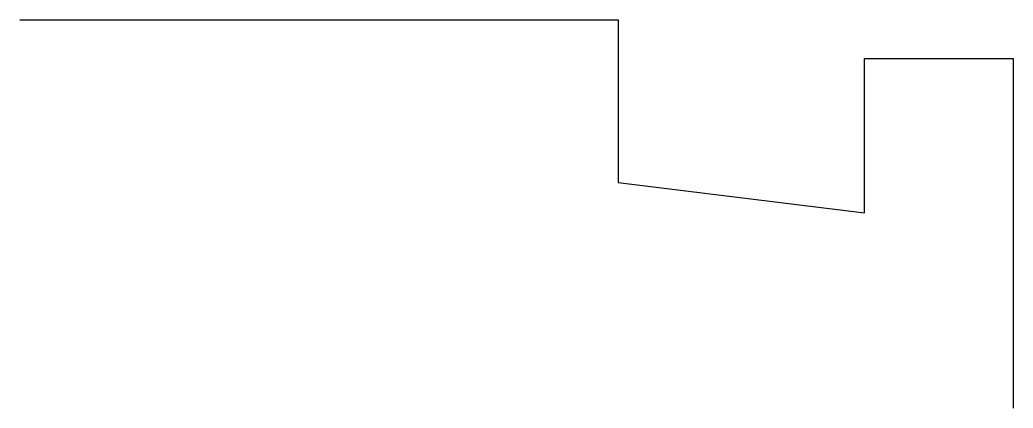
# Model space of a CAD drawing. Header units: inches. Extents: x 15.4 to 55.6, y 21.5 to 37.2.
import ezdxf

# ---------------------------------------------------------------- set-up
doc = ezdxf.new("R2010")
doc.units = ezdxf.units.IN
doc.header["$MEASUREMENT"] = 0

msp = doc.modelspace()

# ---------------------------------------------------------------- linework, layer by layer
for p, q in [((15.425, 37.188), (39.612, 37.188)), ((39.612, 37.188), (39.612, 30.613)), ((49.566, 29.381), (49.566, 35.627)), ((49.566, 35.627), (55.572, 35.627)), ((55.572, 35.627), (55.572, 21.491)), ((39.612, 30.613), (49.566, 29.381))]:
    msp.add_line(p, q)

doc.saveas('drawing.dxf')
